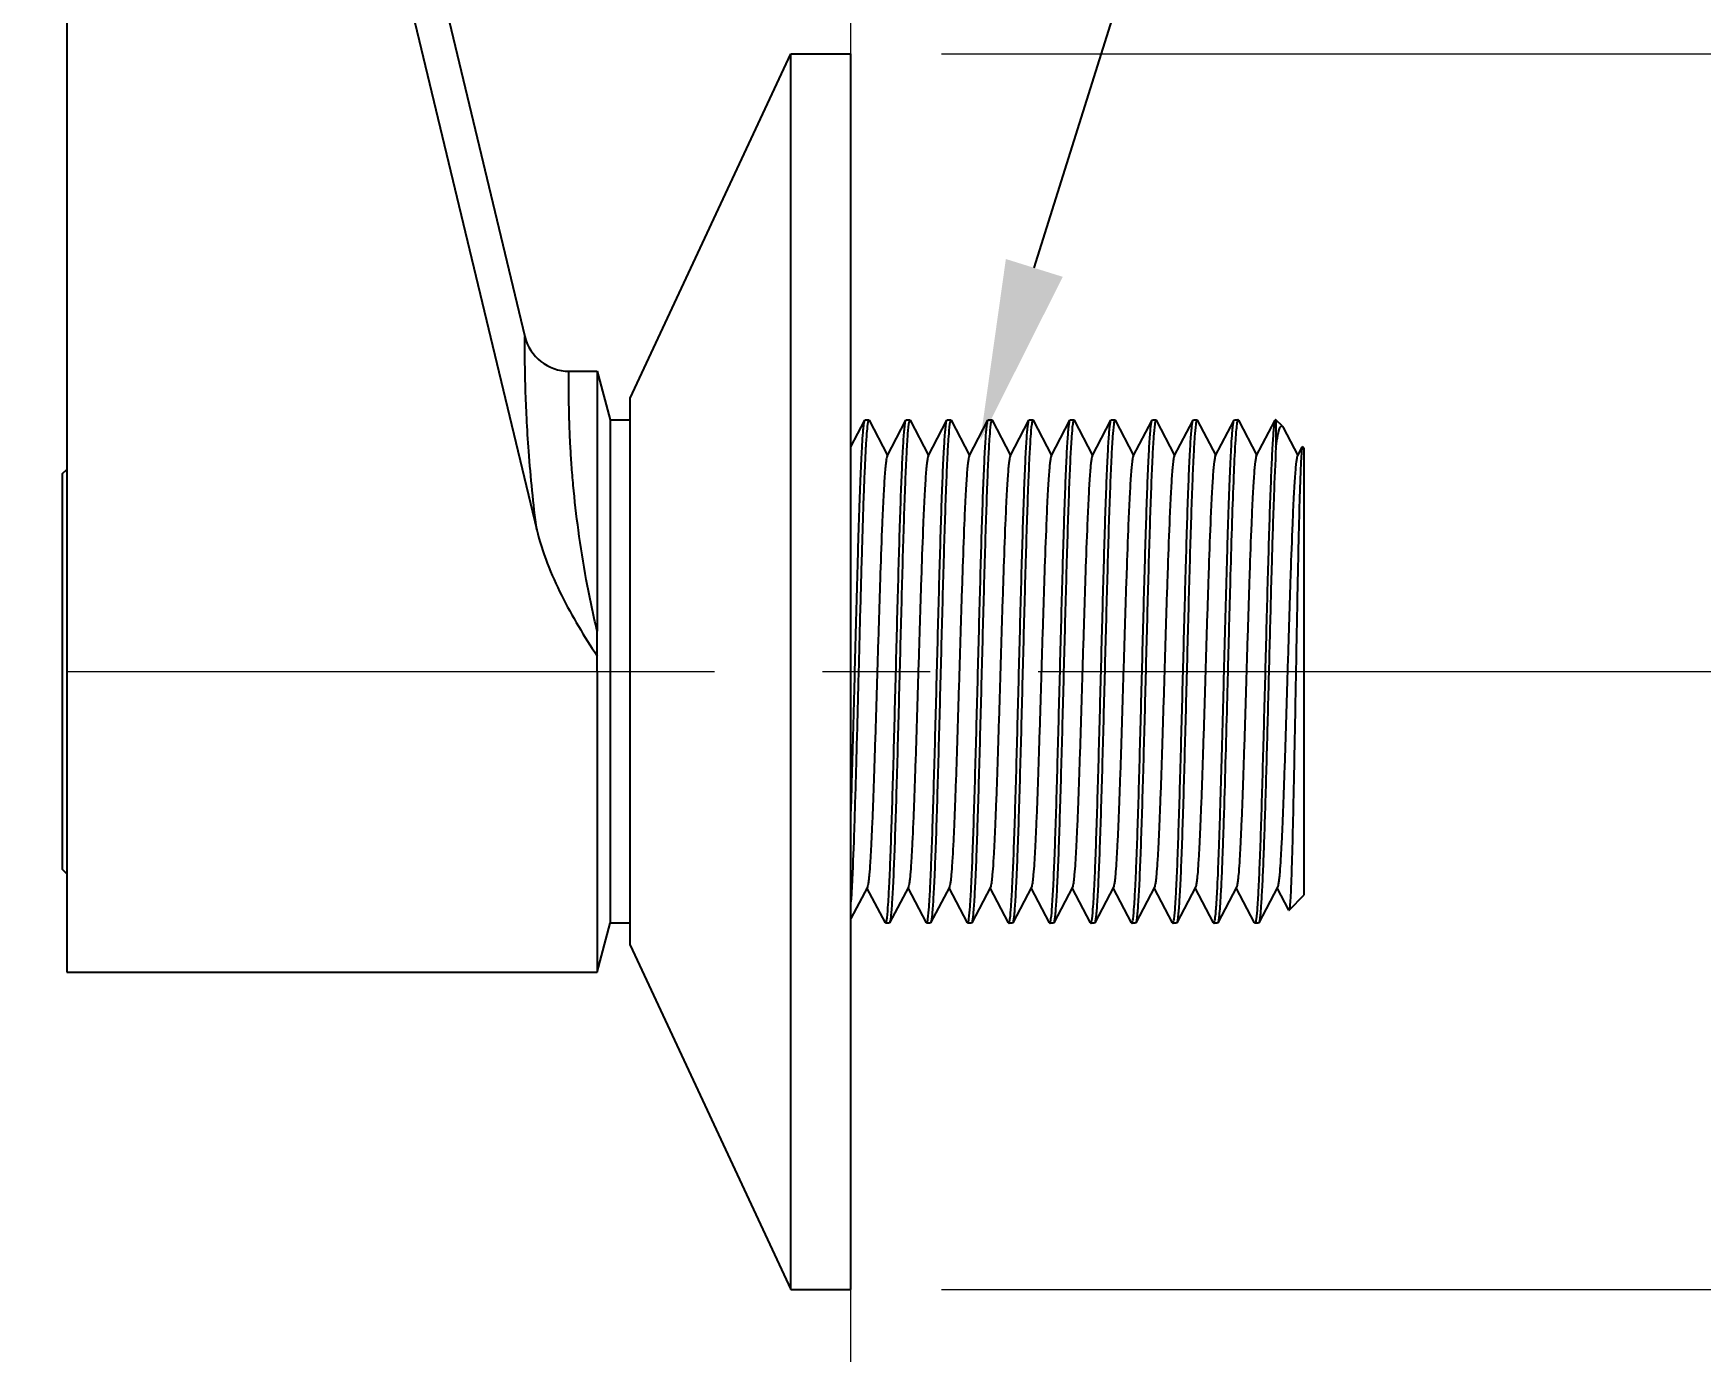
# Model space of a CAD drawing. Extents: x 0 to 3160, y 0 to 2315.
# Drawn here: x 2156.4 to 2230, y 736.5 to 794.6 of the extents above; entities that cross this region are included whole.
import ezdxf
from ezdxf import colors
from ezdxf.entities.mleader import LeaderData, LeaderLine
from ezdxf.math import Vec2, Vec3

# ---------------------------------------------------------------- set-up
doc = ezdxf.new("R2010")
doc.units = 0
doc.header["$LTSCALE"] = 3
doc.header["$MEASUREMENT"] = 0
doc.header["$PDMODE"] = 3
doc.header["$PDSIZE"] = -10
doc.linetypes.add('CENTER2', pattern=[28.575, 19.05, -3.175, 3.175, -3.175])
doc.layers.get('0').update_dxf_attribs({"linetype": 'CONTINUOUS'})
doc.layers.get('DEFPOINTS').update_dxf_attribs({"linetype": 'CONTINUOUS'})
doc.layers.add('Cneter', color=1, linetype='CENTER2', lineweight=13)
doc.layers.add('치수선', color=7, linetype='CONTINUOUS', lineweight=20)
doc.styles.add('Daelim Dimension', font='')
doc.styles.get("Standard").update_dxf_attribs({"font": 'SYMBOL'})
doc.styles.get('Daelim Dimension').set_extended_font_data('나눔고딕')
doc.dimstyles.new('DEFAULT', dxfattribs={"dimscale": 2, "dimtxt": 2, "dimasz": 2, "dimexe": 0, "dimexo": 2, "dimgap": 1, "dimtad": 1, "dimdec": 1, "dimzin": 9, "dimdsep": 46, "dimtxsty": 'Daelim Dimension', "dimcen": 0.5, "dimclrd": 252, "dimclre": 252, "dimclrt": 3, "dimadec": 1, "dimazin": 0, "dimtfac": 1, "dimtdec": 1, "dimtix": 1, "dimtmove": 0, "dimatfit": 3, "dimfxl": 1, "dimtolj": 1, "dimtzin": 1, "dimlwd": 9, "dimlwe": 9, "dimarcsym": 0})

# ---------------------------------------------------------------- blocks, each defined once
blk = doc.blocks.new('*D1')
at = {"color": 5, "lineweight": 9, "ltscale": 0.5, "transparency": 16777216}
for p, q in [((2217.518, 1685.19), (2368.176, 1685.19)), ((2366.176, 774.465), (2366.176, 1677.19)), ((2215.984, 766.465), (2368.176, 766.465))]:
    blk.add_line(p, q, dxfattribs=at)
at = {"color": 5, "ltscale": 0.5, "transparency": 16777216}
for points in [[(2364.843, 1677.19), (2367.51, 1677.19), (2366.176, 1685.19)], [(2364.843, 774.465), (2367.51, 774.465), (2366.176, 766.465)]]:
    blk.add_solid(points, dxfattribs=at)
at = {"layer": 'DEFPOINTS', "color": 0, "ltscale": 0.5, "transparency": 16777216}
for p in [(2213.518, 1685.19), (2366.176, 1685.19), (2211.984, 766.465)]:
    blk.add_point(p, dxfattribs=at)
at = {"color": 7, "ltscale": 0.5, "transparency": 16777216, "insert": (2353.361, 1225.828), "char_height": 20, "attachment_point": 5, "rotation": 90, "style": 'Daelim Dimension'}
blk.add_mtext('\\A1;1000', dxfattribs=at)
blk = doc.blocks.new('*D2')
at = {"color": 5, "lineweight": 9, "ltscale": 0.5, "transparency": 16777216}
for p, q in [((2196.476, 793.719), (2275.259, 793.719)), ((2273.259, 785.719), (2273.259, 747.211)), ((2196.476, 739.211), (2275.259, 739.211)), ((2273.259, 739.211), (2273.259, 669.228))]:
    blk.add_line(p, q, dxfattribs=at)
at = {"color": 5, "ltscale": 0.5, "transparency": 16777216}
for points in [[(2271.925, 785.719), (2274.592, 785.719), (2273.259, 793.719)], [(2271.925, 747.211), (2274.592, 747.211), (2273.259, 739.211)]]:
    blk.add_solid(points, dxfattribs=at)
at = {"layer": 'DEFPOINTS', "color": 0, "ltscale": 0.5, "transparency": 16777216}
for p in [(2192.476, 793.719), (2192.476, 739.211), (2273.259, 739.211)]:
    blk.add_point(p, dxfattribs=at)
at = {"color": 7, "ltscale": 0.5, "transparency": 16777216, "insert": (2255.29, 700.22), "char_height": 20, "attachment_point": 5, "rotation": 90, "style": 'Daelim Dimension'}
blk.add_mtext('\\A1;{\\H1.25x;\\C256;Ø}55', dxfattribs=at)
blk = doc.blocks.new('*D3')
at = {"color": 5, "lineweight": 9, "ltscale": 0.5, "transparency": 16777216}
for p, q in [((2063.676, 792.965), (2063.676, 694.842)), ((2192.476, 732.135), (2192.476, 694.842)), ((2071.676, 696.842), (2184.476, 696.842))]:
    blk.add_line(p, q, dxfattribs=at)
at = {"color": 5, "ltscale": 0.5, "transparency": 16777216}
for points in [[(2071.676, 698.175), (2071.676, 695.509), (2063.676, 696.842)], [(2184.476, 698.175), (2184.476, 695.509), (2192.476, 696.842)]]:
    blk.add_solid(points, dxfattribs=at)
at = {"layer": 'DEFPOINTS', "color": 0, "ltscale": 0.5, "transparency": 16777216}
for p in [(2063.676, 796.965), (2192.476, 736.135), (2192.476, 696.842)]:
    blk.add_point(p, dxfattribs=at)
at = {"color": 7, "ltscale": 0.5, "transparency": 16777216, "insert": (2128.076, 709.729), "char_height": 20, "attachment_point": 5, "style": 'Daelim Dimension'}
blk.add_mtext('\\A1;129', dxfattribs=at)
blk = doc.blocks.new('*D33')
at = {"color": 5, "lineweight": 9, "ltscale": 0.5, "transparency": 16777216}
for p, q in [((1994.276, 853.465), (1994.276, 647.728)), ((2192.476, 735.211), (2192.476, 647.728)), ((2002.276, 649.728), (2184.476, 649.728))]:
    blk.add_line(p, q, dxfattribs=at)
at = {"color": 5, "ltscale": 0.5, "transparency": 16777216}
for points in [[(2002.276, 651.061), (2002.276, 648.395), (1994.276, 649.728)], [(2184.476, 651.061), (2184.476, 648.395), (2192.476, 649.728)]]:
    blk.add_solid(points, dxfattribs=at)
at = {"layer": 'DEFPOINTS', "color": 0, "ltscale": 0.5, "transparency": 16777216}
for p in [(1994.276, 857.465), (2192.476, 739.211), (2192.476, 649.728)]:
    blk.add_point(p, dxfattribs=at)
at = {"color": 7, "ltscale": 0.5, "transparency": 16777216, "insert": (2093.376, 662.615), "char_height": 20, "attachment_point": 5, "style": 'Daelim Dimension'}
blk.add_mtext('\\A1;198', dxfattribs=at)

msp = doc.modelspace()

# ---------------------------------------------------------------- linework, layer by layer
at = {"color": 7, "linetype": 'Continuous'}
for p, q in [((2167.676, 824.615), (2178.087, 781.249)), ((2157.876, 824.183), (2157.876, 753.215)), ((2169.333, 811.365), (2178.61, 772.726)), ((2182.726, 778.525), (2189.817, 793.719)), ((2189.817, 793.719), (2192.476, 793.719)), ((2189.817, 739.211), (2189.817, 793.719)), ((2192.476, 739.211), (2192.476, 793.719)), ((2180.032, 779.715), (2181.278, 779.715)), ((2181.278, 779.715), (2181.278, 768.245)), ((2181.278, 779.715), (2181.854, 777.565)), ((2182.726, 754.406), (2182.726, 778.525)), ((2181.854, 777.565), (2182.726, 777.565)), ((2181.854, 777.565), (2181.854, 755.365)), ((2192.476, 776.38), (2193.086, 777.552)), ((2193.086, 777.552), (2193.101, 777.565)), ((2193.101, 777.565), (2193.261, 777.565)), ((2193.249, 777.556), (2193.244, 777.547)), ((2193.261, 777.565), (2193.258, 777.565)), ((2193.275, 777.552), (2193.261, 777.565)), ((2193.275, 777.552), (2194.086, 775.997)), ((2194.069, 775.964), (2194.896, 777.552)), ((2194.896, 777.552), (2194.911, 777.565)), ((2194.911, 777.565), (2195.071, 777.565)), ((2195.059, 777.556), (2195.054, 777.547)), ((2195.071, 777.565), (2195.068, 777.565)), ((2195.085, 777.552), (2195.071, 777.565)), ((2195.085, 777.552), (2195.896, 775.997)), ((2195.879, 775.964), (2196.706, 777.552)), ((2196.706, 777.552), (2196.721, 777.565)), ((2196.721, 777.565), (2196.881, 777.565)), ((2196.869, 777.556), (2196.864, 777.547)), ((2196.881, 777.565), (2196.878, 777.565)), ((2196.895, 777.552), (2196.881, 777.565)), ((2196.895, 777.552), (2197.706, 775.997)), ((2197.689, 775.964), (2198.516, 777.552)), ((2198.516, 777.552), (2198.531, 777.565)), ((2198.531, 777.565), (2198.691, 777.565)), ((2198.679, 777.556), (2198.674, 777.547)), ((2198.691, 777.565), (2198.688, 777.565)), ((2198.705, 777.552), (2198.691, 777.565)), ((2198.705, 777.552), (2199.516, 775.997)), ((2199.499, 775.964), (2200.326, 777.552)), ((2200.326, 777.552), (2200.341, 777.565)), ((2200.341, 777.565), (2200.501, 777.565)), ((2200.489, 777.556), (2200.484, 777.547)), ((2200.501, 777.565), (2200.498, 777.565)), ((2200.515, 777.552), (2200.501, 777.565)), ((2200.515, 777.552), (2201.326, 775.997)), ((2201.309, 775.964), (2202.136, 777.552)), ((2202.136, 777.552), (2202.151, 777.565)), ((2202.151, 777.565), (2202.311, 777.565)), ((2202.299, 777.556), (2202.294, 777.547)), ((2202.311, 777.565), (2202.308, 777.565)), ((2202.325, 777.552), (2202.311, 777.565)), ((2202.325, 777.552), (2203.136, 775.997)), ((2203.119, 775.964), (2203.946, 777.552)), ((2203.946, 777.552), (2203.961, 777.565)), ((2203.961, 777.565), (2204.121, 777.565)), ((2204.109, 777.556), (2204.104, 777.547)), ((2204.121, 777.565), (2204.118, 777.565)), ((2204.135, 777.552), (2204.121, 777.565)), ((2204.135, 777.552), (2204.946, 775.997)), ((2204.929, 775.964), (2205.756, 777.552)), ((2205.756, 777.552), (2205.771, 777.565)), ((2205.771, 777.565), (2205.931, 777.565)), ((2205.919, 777.556), (2205.914, 777.547)), ((2205.931, 777.565), (2205.928, 777.565)), ((2205.945, 777.552), (2205.931, 777.565)), ((2205.945, 777.552), (2206.756, 775.997)), ((2206.739, 775.964), (2207.566, 777.552)), ((2207.566, 777.552), (2207.581, 777.565)), ((2207.581, 777.565), (2207.741, 777.565)), ((2207.729, 777.556), (2207.724, 777.548)), ((2207.741, 777.565), (2207.738, 777.565)), ((2207.755, 777.552), (2207.741, 777.565)), ((2207.755, 777.552), (2208.566, 775.997)), ((2208.549, 775.964), (2209.376, 777.552)), ((2209.376, 777.552), (2209.391, 777.565)), ((2209.391, 777.565), (2209.551, 777.565)), ((2209.539, 777.556), (2209.534, 777.547)), ((2209.551, 777.565), (2209.548, 777.565)), ((2209.565, 777.552), (2209.551, 777.565)), ((2209.565, 777.552), (2210.376, 775.997)), ((2210.359, 775.964), (2211.186, 777.552)), ((2211.201, 777.565), (2211.186, 777.552)), ((2211.226, 777.565), (2211.201, 777.565)), ((2211.226, 777.565), (2211.226, 776.371)), ((2211.507, 777.284), (2211.226, 777.565)), ((2211.507, 777.284), (2211.538, 777.239)), ((2211.538, 777.239), (2212.186, 775.997)), ((2212.169, 775.964), (2212.378, 776.366)), ((2212.4, 776.392), (2212.389, 776.387)), ((2212.476, 776.315), (2212.4, 776.392)), ((2212.476, 756.615), (2212.476, 776.315)), ((2157.676, 775.183), (2157.876, 775.384)), ((2157.676, 775.183), (2157.676, 757.748)), ((2181.278, 766.465), (2181.278, 753.215)), ((2157.876, 757.547), (2157.676, 757.748)), ((2193.197, 756.966), (2192.476, 755.582)), ((2192.528, 757.295), (2192.521, 757.149)), ((2195.007, 756.966), (2194.18, 755.379)), ((2196.817, 756.966), (2195.99, 755.379)), ((2198.627, 756.966), (2197.8, 755.379)), ((2200.437, 756.966), (2199.61, 755.379)), ((2202.247, 756.966), (2201.42, 755.379)), ((2204.057, 756.966), (2203.23, 755.379)), ((2205.867, 756.966), (2205.04, 755.379)), ((2207.677, 756.966), (2206.85, 755.379)), ((2209.487, 756.966), (2208.66, 755.379)), ((2211.297, 756.966), (2210.47, 755.379)), ((2193.991, 755.379), (2193.181, 756.934)), ((2195.801, 755.379), (2194.991, 756.934)), ((2197.611, 755.379), (2196.801, 756.934)), ((2199.421, 755.379), (2198.611, 756.934)), ((2201.231, 755.379), (2200.421, 756.934)), ((2203.041, 755.379), (2202.231, 756.934)), ((2204.851, 755.379), (2204.041, 756.934)), ((2206.661, 755.379), (2205.851, 756.934)), ((2208.471, 755.379), (2207.661, 756.934)), ((2210.281, 755.379), (2209.471, 756.934)), ((2211.794, 755.949), (2211.281, 756.934)), ((2211.804, 755.944), (2212.476, 756.615)), ((2211.794, 755.949), (2211.804, 755.944)), ((2181.278, 753.215), (2181.854, 755.365)), ((2182.726, 755.365), (2181.854, 755.365)), ((2193.991, 755.379), (2194.006, 755.365)), ((2194.166, 755.365), (2194.006, 755.365)), ((2194.019, 755.378), (2194.023, 755.386)), ((2194.18, 755.379), (2194.166, 755.365)), ((2195.801, 755.379), (2195.816, 755.365)), ((2195.976, 755.365), (2195.816, 755.365)), ((2195.827, 755.375), (2195.832, 755.384)), ((2195.99, 755.379), (2195.976, 755.365)), ((2197.611, 755.379), (2197.626, 755.365)), ((2197.786, 755.365), (2197.626, 755.365)), ((2197.637, 755.375), (2197.642, 755.383)), ((2197.8, 755.379), (2197.786, 755.365)), ((2199.421, 755.379), (2199.436, 755.365)), ((2199.596, 755.365), (2199.436, 755.365)), ((2199.447, 755.375), (2199.452, 755.383)), ((2199.61, 755.379), (2199.596, 755.365)), ((2201.231, 755.379), (2201.246, 755.365)), ((2201.406, 755.365), (2201.246, 755.365)), ((2201.257, 755.374), (2201.262, 755.383)), ((2201.42, 755.379), (2201.406, 755.365)), ((2203.041, 755.379), (2203.056, 755.365)), ((2203.216, 755.365), (2203.056, 755.365)), ((2203.067, 755.374), (2203.072, 755.383)), ((2203.23, 755.379), (2203.216, 755.365)), ((2204.851, 755.379), (2204.866, 755.365)), ((2205.026, 755.365), (2204.866, 755.365)), ((2204.877, 755.375), (2204.882, 755.384)), ((2205.04, 755.379), (2205.026, 755.365)), ((2206.661, 755.379), (2206.676, 755.365)), ((2206.836, 755.365), (2206.676, 755.365)), ((2206.687, 755.375), (2206.692, 755.383)), ((2206.85, 755.379), (2206.836, 755.365)), ((2208.471, 755.379), (2208.486, 755.365)), ((2208.646, 755.365), (2208.486, 755.365)), ((2208.497, 755.375), (2208.502, 755.383)), ((2208.66, 755.379), (2208.646, 755.365)), ((2210.281, 755.379), (2210.296, 755.365)), ((2210.456, 755.365), (2210.296, 755.365)), ((2210.313, 755.385), (2210.308, 755.376)), ((2210.47, 755.379), (2210.456, 755.365)), ((2182.726, 754.406), (2189.817, 739.211)), ((2157.876, 753.215), (2181.278, 753.215)), ((2189.817, 739.211), (2192.476, 739.211))]:
    msp.add_line(p, q, dxfattribs=at)
for centre, radius, start, end in [((2180.032, 781.715), 2, 193.50071, 270), ((2066.281, 768.211), 114.997, 359.4747, 0.01714), ((2131.756, 766.465), 49.522, 0.0003, 0.80006)]:
    msp.add_arc(centre, radius, start, end, dxfattribs=at)
for points, knots in [([(2178.61, 772.725), (2178.461, 773.874), (2178.295, 775.517), (2178.167, 777.581), (2178.116, 778.824), (2178.096, 779.711), (2178.089, 780.292), (2178.087, 780.625), (2178.086, 780.885), (2178.087, 781.073), (2178.085, 781.186), (2178.088, 781.236), (2178.087, 781.249)], [0, 0, 0, 0, 0.406907, 0.57924, 0.725877, 0.843609, 0.890777, 0.929765, 0.960331, 0.982308, 0.995561, 1, 1, 1, 1]), ([(2181.278, 768.245), (2181.1, 769.001), (2180.789, 770.48), (2180.444, 772.63), (2180.251, 774.322), (2180.149, 775.562), (2180.096, 776.388), (2180.062, 777.133), (2180.041, 777.792), (2180.03, 778.359), (2180.027, 778.772), (2180.027, 779.052), (2180.027, 779.225), (2180.028, 779.371), (2180.029, 779.492), (2180.03, 779.585), (2180.031, 779.647), (2180.032, 779.683), (2180.031, 779.7), (2180.033, 779.709), (2180.031, 779.714), (2180.032, 779.715)], [0, 0, 0, 0, 0.201428, 0.391767, 0.564724, 0.642857, 0.714552, 0.779228, 0.836369, 0.885518, 0.926281, 0.943415, 0.958336, 0.971011, 0.981419, 0.989536, 0.995344, 0.997379, 0.998834, 0.999708, 1, 1, 1, 1]), ([(2192.476, 760.214), (2192.503, 761.087), (2192.555, 762.917), (2192.629, 765.723), (2192.703, 768.581), (2192.766, 770.905), (2192.817, 772.639), (2192.855, 773.793), (2192.893, 774.819), (2192.93, 775.698), (2192.967, 776.415), (2192.999, 776.906), (2193.027, 777.209), (2193.045, 777.366), (2193.063, 777.475), (2193.076, 777.533), (2193.086, 777.552)], [0, 0, 0, 0, 0.151005, 0.316607, 0.485261, 0.64521, 0.71839, 0.785305, 0.844784, 0.895788, 0.937429, 0.968987, 0.980811, 0.989932, 0.996322, 1, 1, 1, 1]), ([(2193.244, 777.547), (2193.235, 777.527), (2193.222, 777.47), (2193.213, 777.414), (2193.208, 777.378)], [0, 0, 0, 0, 0.375688, 1, 1, 1, 1]), ([(2194.066, 755.607), (2194.09, 755.802), (2194.127, 756.306), (2194.177, 757.217), (2194.226, 758.428), (2194.277, 759.898), (2194.328, 761.581), (2194.379, 763.423), (2194.43, 765.363), (2194.481, 767.338), (2194.532, 769.285), (2194.583, 771.141), (2194.633, 772.846), (2194.684, 774.344), (2194.728, 775.441), (2194.764, 776.179), (2194.79, 776.617), (2194.815, 776.973), (2194.839, 777.245), (2194.865, 777.427), (2194.881, 777.522), (2194.896, 777.552)], [0, 0, 0, 0, 0.026895, 0.068888, 0.124643, 0.192364, 0.269865, 0.354638, 0.443941, 0.534885, 0.624532, 0.709977, 0.788459, 0.857439, 0.914689, 0.938322, 0.958366, 0.974659, 0.987076, 0.995529, 1, 1, 1, 1]), ([(2195.054, 777.547), (2195.045, 777.527), (2195.032, 777.47), (2195.023, 777.413), (2195.017, 777.378)], [0, 0, 0, 0, 0.375371, 1, 1, 1, 1]), ([(2195.868, 755.551), (2195.894, 755.732), (2195.931, 756.21), (2195.981, 757.088), (2196.03, 758.274), (2196.081, 759.731), (2196.133, 761.409), (2196.184, 763.254), (2196.235, 765.205), (2196.287, 767.197), (2196.338, 769.165), (2196.39, 771.045), (2196.441, 772.773), (2196.492, 774.293), (2196.536, 775.407), (2196.573, 776.157), (2196.599, 776.602), (2196.625, 776.964), (2196.648, 777.24), (2196.675, 777.425), (2196.691, 777.522), (2196.706, 777.552)], [0, 0, 0, 0, 0.024885, 0.065244, 0.11977, 0.186679, 0.263773, 0.348515, 0.43811, 0.529608, 0.620001, 0.706309, 0.785693, 0.855539, 0.91355, 0.937505, 0.957824, 0.974339, 0.986923, 0.995483, 1, 1, 1, 1]), ([(2196.864, 777.547), (2196.855, 777.527), (2196.842, 777.47), (2196.833, 777.413), (2196.828, 777.378)], [0, 0, 0, 0, 0.37547, 1, 1, 1, 1]), ([(2197.679, 755.553), (2197.704, 755.735), (2197.741, 756.214), (2197.791, 757.093), (2197.841, 758.281), (2197.892, 759.738), (2197.943, 761.416), (2197.994, 763.261), (2198.046, 765.212), (2198.097, 767.203), (2198.149, 769.17), (2198.2, 771.049), (2198.251, 772.776), (2198.302, 774.295), (2198.346, 775.408), (2198.383, 776.158), (2198.409, 776.603), (2198.435, 776.964), (2198.458, 777.24), (2198.485, 777.425), (2198.501, 777.522), (2198.516, 777.552)], [0, 0, 0, 0, 0.024971, 0.065398, 0.119977, 0.186919, 0.264029, 0.348767, 0.438349, 0.529825, 0.620187, 0.70646, 0.785806, 0.855616, 0.913596, 0.937539, 0.957847, 0.974354, 0.98693, 0.995485, 1, 1, 1, 1]), ([(2198.674, 777.547), (2198.665, 777.527), (2198.652, 777.471), (2198.643, 777.414), (2198.638, 777.379)], [0, 0, 0, 0, 0.376097, 1, 1, 1, 1]), ([(2199.489, 755.554), (2199.514, 755.735), (2199.551, 756.214), (2199.601, 757.093), (2199.651, 758.281), (2199.702, 759.738), (2199.753, 761.417), (2199.804, 763.262), (2199.856, 765.212), (2199.907, 767.203), (2199.959, 769.171), (2200.01, 771.049), (2200.061, 772.776), (2200.112, 774.296), (2200.156, 775.408), (2200.193, 776.158), (2200.219, 776.603), (2200.245, 776.964), (2200.268, 777.24), (2200.295, 777.425), (2200.311, 777.522), (2200.326, 777.552)], [0, 0, 0, 0, 0.024979, 0.06541, 0.119992, 0.186936, 0.264046, 0.348783, 0.438363, 0.529836, 0.620193, 0.706465, 0.785811, 0.855619, 0.913598, 0.93754, 0.957847, 0.974354, 0.98693, 0.995486, 1, 1, 1, 1]), ([(2200.484, 777.547), (2200.475, 777.527), (2200.462, 777.47), (2200.453, 777.413), (2200.447, 777.377)], [0, 0, 0, 0, 0.375027, 1, 1, 1, 1]), ([(2201.299, 755.556), (2201.325, 755.738), (2201.361, 756.218), (2201.411, 757.099), (2201.461, 758.288), (2201.512, 759.746), (2201.563, 761.424), (2201.614, 763.269), (2201.666, 765.219), (2201.717, 767.21), (2201.769, 769.176), (2201.82, 771.053), (2201.871, 772.779), (2201.922, 774.298), (2201.966, 775.41), (2202.003, 776.159), (2202.029, 776.604), (2202.055, 776.965), (2202.078, 777.241), (2202.105, 777.425), (2202.121, 777.522), (2202.136, 777.552)], [0, 0, 0, 0, 0.025065, 0.065569, 0.120204, 0.187184, 0.264313, 0.349053, 0.438622, 0.530072, 0.620398, 0.706631, 0.785937, 0.855707, 0.913651, 0.937578, 0.957872, 0.974368, 0.986936, 0.995487, 1, 1, 1, 1]), ([(2202.294, 777.547), (2202.285, 777.527), (2202.272, 777.47), (2202.263, 777.414), (2202.258, 777.378)], [0, 0, 0, 0, 0.375634, 1, 1, 1, 1]), ([(2203.109, 755.557), (2203.135, 755.739), (2203.171, 756.22), (2203.222, 757.101), (2203.271, 758.29), (2203.322, 759.748), (2203.373, 761.427), (2203.424, 763.271), (2203.476, 765.221), (2203.527, 767.212), (2203.579, 769.178), (2203.63, 771.054), (2203.681, 772.78), (2203.732, 774.299), (2203.776, 775.41), (2203.813, 776.159), (2203.839, 776.604), (2203.865, 776.965), (2203.888, 777.241), (2203.915, 777.426), (2203.931, 777.522), (2203.946, 777.552)], [0, 0, 0, 0, 0.025093, 0.065621, 0.120275, 0.187267, 0.264401, 0.349142, 0.438706, 0.530148, 0.620466, 0.706686, 0.785977, 0.855734, 0.913667, 0.93759, 0.95788, 0.974373, 0.986939, 0.995488, 1, 1, 1, 1]), ([(2204.104, 777.547), (2204.095, 777.527), (2204.082, 777.47), (2204.073, 777.414), (2204.068, 777.378)], [0, 0, 0, 0, 0.37555, 1, 1, 1, 1]), ([(2204.919, 755.553), (2204.944, 755.734), (2204.981, 756.213), (2205.031, 757.091), (2205.081, 758.279), (2205.132, 759.736), (2205.183, 761.414), (2205.234, 763.259), (2205.286, 765.21), (2205.337, 767.201), (2205.389, 769.169), (2205.44, 771.048), (2205.491, 772.775), (2205.542, 774.295), (2205.586, 775.408), (2205.623, 776.158), (2205.649, 776.603), (2205.675, 776.964), (2205.698, 777.24), (2205.725, 777.425), (2205.741, 777.522), (2205.756, 777.552)], [0, 0, 0, 0, 0.024947, 0.065353, 0.119916, 0.186847, 0.263951, 0.348694, 0.438282, 0.529765, 0.620137, 0.706423, 0.78578, 0.855598, 0.913585, 0.937531, 0.957841, 0.97435, 0.986928, 0.995485, 1, 1, 1, 1]), ([(2205.914, 777.547), (2205.905, 777.527), (2205.892, 777.47), (2205.882, 777.413), (2205.877, 777.376)], [0, 0, 0, 0, 0.374731, 1, 1, 1, 1]), ([(2206.729, 755.554), (2206.754, 755.736), (2206.791, 756.215), (2206.841, 757.095), (2206.891, 758.283), (2206.942, 759.74), (2206.993, 761.419), (2207.044, 763.264), (2207.096, 765.214), (2207.147, 767.205), (2207.199, 769.172), (2207.25, 771.05), (2207.301, 772.777), (2207.352, 774.296), (2207.396, 775.409), (2207.433, 776.158), (2207.459, 776.603), (2207.485, 776.965), (2207.508, 777.241), (2207.535, 777.425), (2207.551, 777.522), (2207.566, 777.552)], [0, 0, 0, 0, 0.025, 0.065449, 0.120045, 0.186999, 0.264112, 0.348853, 0.438433, 0.529902, 0.620253, 0.706513, 0.785847, 0.855645, 0.913613, 0.937551, 0.957854, 0.974357, 0.986931, 0.995486, 1, 1, 1, 1]), ([(2207.724, 777.548), (2207.715, 777.528), (2207.702, 777.469), (2207.692, 777.411), (2207.687, 777.374)], [0, 0, 0, 0, 0.373363, 1, 1, 1, 1]), ([(2208.765, 760.198), (2208.793, 761.071), (2208.845, 762.902), (2208.919, 765.709), (2208.992, 768.57), (2209.055, 770.895), (2209.107, 772.632), (2209.145, 773.788), (2209.182, 774.815), (2209.22, 775.695), (2209.257, 776.414), (2209.289, 776.905), (2209.317, 777.208), (2209.335, 777.366), (2209.353, 777.475), (2209.366, 777.533), (2209.376, 777.552)], [0, 0, 0, 0, 0.150867, 0.316405, 0.485054, 0.645039, 0.718247, 0.785191, 0.8447, 0.895732, 0.937397, 0.968973, 0.980803, 0.989929, 0.996321, 1, 1, 1, 1]), ([(2209.534, 777.547), (2209.525, 777.527), (2209.512, 777.47), (2209.502, 777.413), (2209.497, 777.377)], [0, 0, 0, 0, 0.37489, 1, 1, 1, 1]), ([(2211.186, 777.552), (2211.185, 777.549), (2211.18, 777.539), (2211.177, 777.527), (2211.174, 777.518)], [0, 0, 0, 0, 0.201466, 1, 1, 1, 1]), ([(2193.208, 777.378), (2193.188, 777.24), (2193.157, 776.886), (2193.117, 776.246), (2193.076, 775.394), (2193.016, 773.891), (2192.946, 771.655), (2192.865, 768.684), (2192.784, 765.523), (2192.703, 762.442), (2192.622, 759.709), (2192.562, 758.033), (2192.528, 757.295)], [0, 0, 0, 0, 0.020843, 0.052982, 0.095739, 0.148196, 0.277495, 0.429735, 0.591786, 0.749669, 0.889768, 1, 1, 1, 1]), ([(2195.017, 777.378), (2194.992, 777.196), (2194.955, 776.717), (2194.905, 775.838), (2194.855, 774.651), (2194.804, 773.194), (2194.753, 771.515), (2194.702, 769.671), (2194.651, 767.72), (2194.599, 765.729), (2194.548, 763.761), (2194.496, 761.883), (2194.445, 760.155), (2194.394, 758.636), (2194.35, 757.523), (2194.313, 756.773), (2194.287, 756.328), (2194.262, 755.966), (2194.238, 755.69), (2194.211, 755.505), (2194.195, 755.409), (2194.18, 755.379)], [0, 0, 0, 0, 0.024959, 0.065374, 0.119944, 0.18688, 0.263985, 0.348722, 0.438305, 0.529783, 0.620149, 0.706431, 0.785787, 0.855603, 0.913588, 0.937533, 0.957843, 0.974352, 0.986929, 0.995485, 1, 1, 1, 1]), ([(2196.828, 777.378), (2196.802, 777.196), (2196.765, 776.717), (2196.715, 775.839), (2196.666, 774.651), (2196.614, 773.194), (2196.563, 771.516), (2196.512, 769.671), (2196.461, 767.721), (2196.409, 765.729), (2196.358, 763.761), (2196.306, 761.883), (2196.255, 760.155), (2196.204, 758.636), (2196.16, 757.523), (2196.123, 756.773), (2196.097, 756.328), (2196.072, 755.966), (2196.048, 755.69), (2196.021, 755.505), (2196.005, 755.409), (2195.99, 755.379)], [0, 0, 0, 0, 0.024953, 0.065365, 0.119933, 0.186869, 0.263974, 0.348712, 0.438297, 0.529778, 0.620147, 0.706427, 0.785782, 0.8556, 0.913587, 0.937532, 0.957842, 0.974351, 0.986928, 0.995485, 1, 1, 1, 1]), ([(2198.638, 777.379), (2198.612, 777.198), (2198.575, 776.719), (2198.525, 775.841), (2198.476, 774.654), (2198.425, 773.197), (2198.373, 771.519), (2198.322, 769.674), (2198.271, 767.723), (2198.219, 765.731), (2198.168, 763.764), (2198.116, 761.885), (2198.065, 760.157), (2198.014, 758.637), (2197.97, 757.523), (2197.933, 756.774), (2197.907, 756.328), (2197.882, 755.966), (2197.858, 755.69), (2197.831, 755.505), (2197.815, 755.409), (2197.8, 755.379)], [0, 0, 0, 0, 0.024913, 0.065295, 0.119839, 0.186759, 0.263859, 0.3486, 0.438189, 0.529679, 0.620062, 0.706358, 0.78573, 0.855564, 0.913565, 0.937516, 0.95783, 0.974343, 0.986925, 0.995484, 1, 1, 1, 1]), ([(2200.447, 777.377), (2200.422, 777.195), (2200.385, 776.716), (2200.335, 775.837), (2200.285, 774.649), (2200.234, 773.192), (2200.183, 771.513), (2200.132, 769.669), (2200.08, 767.718), (2200.029, 765.727), (2199.978, 763.76), (2199.926, 761.882), (2199.875, 760.154), (2199.824, 758.635), (2199.78, 757.522), (2199.743, 756.773), (2199.717, 756.328), (2199.691, 755.966), (2199.668, 755.69), (2199.641, 755.505), (2199.625, 755.409), (2199.61, 755.379)], [0, 0, 0, 0, 0.024981, 0.065415, 0.119999, 0.186945, 0.264057, 0.348796, 0.438376, 0.529849, 0.620207, 0.706475, 0.785818, 0.855624, 0.913599, 0.93754, 0.957847, 0.974353, 0.98693, 0.995485, 1, 1, 1, 1]), ([(2202.258, 777.378), (2202.232, 777.197), (2202.195, 776.718), (2202.145, 775.839), (2202.096, 774.652), (2202.044, 773.195), (2201.993, 771.517), (2201.942, 769.672), (2201.891, 767.722), (2201.839, 765.73), (2201.788, 763.762), (2201.736, 761.884), (2201.685, 760.156), (2201.634, 758.636), (2201.59, 757.523), (2201.553, 756.773), (2201.527, 756.328), (2201.502, 755.966), (2201.478, 755.69), (2201.451, 755.505), (2201.435, 755.409), (2201.42, 755.379)], [0, 0, 0, 0, 0.024942, 0.065344, 0.119903, 0.186832, 0.263934, 0.348671, 0.438257, 0.52974, 0.620112, 0.706397, 0.785757, 0.85558, 0.913573, 0.937521, 0.957835, 0.974346, 0.986926, 0.995484, 1, 1, 1, 1]), ([(2204.068, 777.378), (2204.042, 777.197), (2204.005, 776.718), (2203.955, 775.839), (2203.906, 774.652), (2203.854, 773.195), (2203.803, 771.516), (2203.752, 769.671), (2203.701, 767.721), (2203.649, 765.729), (2203.598, 763.762), (2203.546, 761.883), (2203.495, 760.155), (2203.444, 758.636), (2203.4, 757.523), (2203.363, 756.773), (2203.337, 756.328), (2203.312, 755.966), (2203.288, 755.69), (2203.261, 755.505), (2203.245, 755.409), (2203.23, 755.379)], [0, 0, 0, 0, 0.024947, 0.065354, 0.119916, 0.186848, 0.26395, 0.348691, 0.438279, 0.529761, 0.620134, 0.706422, 0.78578, 0.855598, 0.913585, 0.937531, 0.957841, 0.97435, 0.986928, 0.995485, 1, 1, 1, 1]), ([(2205.877, 777.376), (2205.852, 777.195), (2205.815, 776.715), (2205.765, 775.836), (2205.715, 774.648), (2205.664, 773.19), (2205.613, 771.512), (2205.562, 769.667), (2205.51, 767.717), (2205.459, 765.726), (2205.407, 763.759), (2205.356, 761.881), (2205.305, 760.154), (2205.254, 758.634), (2205.21, 757.522), (2205.173, 756.773), (2205.147, 756.327), (2205.121, 755.966), (2205.098, 755.69), (2205.071, 755.505), (2205.055, 755.409), (2205.04, 755.379)], [0, 0, 0, 0, 0.025, 0.065449, 0.120045, 0.186999, 0.264114, 0.348853, 0.438431, 0.5299, 0.620252, 0.706515, 0.785848, 0.855645, 0.913614, 0.937551, 0.957854, 0.974357, 0.986931, 0.995486, 1, 1, 1, 1]), ([(2207.687, 777.374), (2207.661, 777.192), (2207.625, 776.711), (2207.575, 775.83), (2207.525, 774.641), (2207.474, 773.183), (2207.423, 771.504), (2207.372, 769.66), (2207.32, 767.71), (2207.269, 765.719), (2207.217, 763.753), (2207.166, 761.876), (2207.115, 760.15), (2207.064, 758.632), (2207.02, 757.52), (2206.983, 756.772), (2206.957, 756.327), (2206.931, 755.966), (2206.908, 755.69), (2206.881, 755.505), (2206.865, 755.409), (2206.85, 755.379)], [0, 0, 0, 0, 0.025089, 0.065614, 0.120264, 0.187255, 0.264388, 0.349129, 0.438694, 0.530138, 0.620456, 0.706678, 0.785971, 0.85573, 0.913665, 0.937588, 0.957879, 0.974372, 0.986938, 0.995488, 1, 1, 1, 1]), ([(2209.497, 777.377), (2209.482, 777.265), (2209.455, 776.987), (2209.403, 776.224), (2209.345, 774.912), (2209.276, 772.97), (2209.208, 770.629), (2209.138, 768.033), (2209.048, 764.526), (2208.979, 761.903), (2208.925, 760.196)], [0, 0, 0, 0, 0.019672, 0.048776, 0.133416, 0.248791, 0.387848, 0.542063, 0.701985, 1, 1, 1, 1]), ([(2211.174, 777.518), (2211.162, 777.474), (2211.143, 777.354), (2211.118, 777.131), (2211.094, 776.822), (2211.057, 776.247), (2211.013, 775.338), (2210.963, 774.041), (2210.913, 772.501), (2210.862, 770.767), (2210.811, 768.895), (2210.744, 766.299), (2210.677, 763.725), (2210.608, 761.254), (2210.558, 759.613), (2210.507, 758.192), (2210.458, 757.036), (2210.409, 756.183), (2210.373, 755.719), (2210.347, 755.543)], [0, 0, 0, 0, 0.006283, 0.016512, 0.030634, 0.048538, 0.095113, 0.154762, 0.225577, 0.305289, 0.391343, 0.480979, 0.659476, 0.742612, 0.818066, 0.883419, 0.936579, 0.97585, 1, 1, 1, 1]), ([(2211.226, 776.371), (2211.237, 776.452), (2211.258, 776.601), (2211.292, 776.807), (2211.327, 776.978), (2211.36, 777.112), (2211.395, 777.21), (2211.425, 777.273), (2211.47, 777.309), (2211.498, 777.293), (2211.507, 777.284)], [0, 0, 0, 0, 0.239195, 0.444684, 0.615695, 0.751715, 0.852949, 0.920784, 0.96149, 1, 1, 1, 1]), ([(2211.226, 776.371), (2211.185, 775.658), (2211.118, 773.955), (2211.029, 771.091), (2210.957, 768.336), (2210.895, 765.969), (2210.849, 764.182), (2210.802, 762.455), (2210.756, 760.837), (2210.709, 759.369), (2210.663, 758.092), (2210.623, 757.163), (2210.59, 756.54), (2210.567, 756.171), (2210.544, 755.871), (2210.522, 755.641), (2210.499, 755.486), (2210.483, 755.405), (2210.47, 755.379)], [0, 0, 0, 0, 0.102008, 0.243377, 0.409066, 0.495567, 0.581429, 0.664353, 0.742115, 0.812626, 0.873997, 0.924591, 0.94541, 0.963057, 0.97741, 0.988383, 0.995914, 1, 1, 1, 1]), ([(2212.369, 776.293), (2212.349, 776.145), (2212.326, 775.731), (2212.29, 774.951), (2212.257, 773.861), (2212.222, 772.502), (2212.188, 770.923), (2212.153, 769.18), (2212.118, 767.336), (2212.083, 765.455), (2212.049, 763.602), (2212.014, 761.84), (2211.98, 760.23), (2211.951, 759.009), (2211.927, 758.147), (2211.909, 757.601), (2211.892, 757.128), (2211.876, 756.732), (2211.859, 756.417), (2211.844, 756.205), (2211.832, 756.078), (2211.824, 756.014), (2211.815, 755.972), (2211.81, 755.95), (2211.805, 755.944)], [0, 0, 0, 0, 0.022068, 0.060935, 0.115158, 0.182747, 0.261255, 0.347871, 0.439529, 0.53302, 0.625104, 0.712621, 0.792601, 0.862359, 0.892663, 0.919581, 0.942887, 0.9624, 0.977959, 0.989452, 0.993645, 0.996796, 0.998906, 1, 1, 1, 1]), ([(2212.389, 776.387), (2212.384, 776.376), (2212.377, 776.345), (2212.372, 776.314), (2212.369, 776.293)], [0, 0, 0, 0, 0.359833, 1, 1, 1, 1]), ([(2194.069, 775.964), (2194.054, 775.935), (2194.036, 775.842), (2194.009, 775.665), (2193.984, 775.404), (2193.957, 775.064), (2193.931, 774.647), (2193.892, 773.949), (2193.835, 772.658), (2193.764, 770.683), (2193.685, 768.206), (2193.607, 765.591), (2193.54, 763.419), (2193.485, 761.769), (2193.445, 760.657), (2193.404, 759.661), (2193.365, 758.802), (2193.325, 758.097), (2193.291, 757.612), (2193.261, 757.312), (2193.242, 757.155), (2193.222, 757.044), (2193.207, 756.986), (2193.197, 756.966)], [0, 0, 0, 0, 0.005173, 0.014665, 0.028456, 0.046435, 0.068454, 0.094316, 0.156628, 0.2722, 0.405954, 0.547216, 0.684709, 0.748575, 0.807456, 0.860173, 0.905669, 0.943035, 0.971532, 0.982276, 0.990614, 0.996517, 1, 1, 1, 1]), ([(2195.879, 775.964), (2195.864, 775.935), (2195.846, 775.842), (2195.819, 775.665), (2195.794, 775.404), (2195.767, 775.064), (2195.741, 774.647), (2195.702, 773.949), (2195.645, 772.658), (2195.574, 770.682), (2195.495, 768.206), (2195.417, 765.591), (2195.35, 763.419), (2195.295, 761.769), (2195.255, 760.657), (2195.214, 759.661), (2195.175, 758.802), (2195.135, 758.097), (2195.101, 757.612), (2195.071, 757.312), (2195.052, 757.155), (2195.032, 757.044), (2195.018, 756.986), (2195.007, 756.966)], [0, 0, 0, 0, 0.005171, 0.014665, 0.028454, 0.046436, 0.068453, 0.094317, 0.156631, 0.272204, 0.405961, 0.547225, 0.684718, 0.748585, 0.807466, 0.860181, 0.905676, 0.943043, 0.971538, 0.982281, 0.990616, 0.996519, 1, 1, 1, 1]), ([(2197.689, 775.964), (2197.674, 775.935), (2197.656, 775.842), (2197.629, 775.665), (2197.604, 775.404), (2197.577, 775.064), (2197.551, 774.647), (2197.512, 773.949), (2197.455, 772.658), (2197.384, 770.682), (2197.305, 768.206), (2197.227, 765.591), (2197.16, 763.419), (2197.105, 761.769), (2197.065, 760.657), (2197.024, 759.661), (2196.985, 758.802), (2196.945, 758.097), (2196.911, 757.612), (2196.881, 757.312), (2196.862, 757.155), (2196.842, 757.044), (2196.827, 756.986), (2196.817, 756.966)], [0, 0, 0, 0, 0.005173, 0.014666, 0.028456, 0.046436, 0.068454, 0.094318, 0.156631, 0.272205, 0.405962, 0.547226, 0.684719, 0.748586, 0.807467, 0.860183, 0.905677, 0.943043, 0.97154, 0.982281, 0.990618, 0.99652, 1, 1, 1, 1]), ([(2199.499, 775.964), (2199.484, 775.935), (2199.466, 775.842), (2199.439, 775.665), (2199.414, 775.404), (2199.387, 775.064), (2199.361, 774.647), (2199.322, 773.949), (2199.265, 772.658), (2199.194, 770.682), (2199.115, 768.206), (2199.037, 765.591), (2198.97, 763.419), (2198.915, 761.769), (2198.875, 760.657), (2198.834, 759.661), (2198.795, 758.802), (2198.755, 758.097), (2198.721, 757.612), (2198.691, 757.312), (2198.672, 757.155), (2198.652, 757.044), (2198.637, 756.986), (2198.627, 756.966)], [0, 0, 0, 0, 0.005173, 0.014665, 0.028457, 0.046436, 0.068456, 0.094317, 0.156631, 0.272206, 0.405962, 0.547225, 0.684719, 0.748585, 0.807466, 0.860182, 0.905677, 0.943042, 0.971537, 0.98228, 0.990617, 0.996518, 1, 1, 1, 1]), ([(2201.309, 775.964), (2201.294, 775.935), (2201.276, 775.842), (2201.249, 775.665), (2201.224, 775.404), (2201.197, 775.064), (2201.171, 774.647), (2201.132, 773.949), (2201.075, 772.658), (2201.004, 770.682), (2200.925, 768.206), (2200.847, 765.591), (2200.78, 763.419), (2200.725, 761.769), (2200.685, 760.657), (2200.644, 759.661), (2200.605, 758.802), (2200.565, 758.097), (2200.531, 757.612), (2200.501, 757.312), (2200.482, 757.155), (2200.462, 757.044), (2200.448, 756.986), (2200.437, 756.966)], [0, 0, 0, 0, 0.005171, 0.014665, 0.028454, 0.046436, 0.068453, 0.094317, 0.156631, 0.272204, 0.405961, 0.547225, 0.684718, 0.748586, 0.807466, 0.860181, 0.905676, 0.943043, 0.971538, 0.982281, 0.990616, 0.996519, 1, 1, 1, 1]), ([(2203.119, 775.964), (2203.104, 775.935), (2203.086, 775.842), (2203.059, 775.665), (2203.034, 775.404), (2203.007, 775.064), (2202.981, 774.647), (2202.942, 773.949), (2202.885, 772.658), (2202.814, 770.682), (2202.735, 768.206), (2202.657, 765.591), (2202.59, 763.419), (2202.535, 761.769), (2202.495, 760.657), (2202.454, 759.661), (2202.415, 758.802), (2202.375, 758.097), (2202.341, 757.612), (2202.311, 757.312), (2202.292, 757.155), (2202.272, 757.044), (2202.257, 756.986), (2202.247, 756.966)], [0, 0, 0, 0, 0.005173, 0.014666, 0.028456, 0.046436, 0.068455, 0.094318, 0.156631, 0.272205, 0.405962, 0.547226, 0.684719, 0.748586, 0.807467, 0.860183, 0.905677, 0.943043, 0.97154, 0.982281, 0.990618, 0.99652, 1, 1, 1, 1]), ([(2204.929, 775.964), (2204.914, 775.935), (2204.896, 775.842), (2204.869, 775.665), (2204.844, 775.404), (2204.817, 775.064), (2204.791, 774.647), (2204.752, 773.949), (2204.695, 772.658), (2204.624, 770.682), (2204.545, 768.206), (2204.467, 765.591), (2204.4, 763.419), (2204.345, 761.769), (2204.305, 760.657), (2204.264, 759.661), (2204.225, 758.802), (2204.185, 758.097), (2204.151, 757.612), (2204.121, 757.312), (2204.102, 757.155), (2204.082, 757.044), (2204.067, 756.986), (2204.057, 756.966)], [0, 0, 0, 0, 0.005173, 0.014665, 0.028457, 0.046436, 0.068455, 0.094317, 0.156631, 0.272206, 0.405961, 0.547225, 0.684719, 0.748585, 0.807466, 0.860182, 0.905677, 0.943041, 0.971537, 0.98228, 0.990617, 0.996518, 1, 1, 1, 1]), ([(2206.739, 775.964), (2206.724, 775.935), (2206.706, 775.842), (2206.679, 775.665), (2206.654, 775.404), (2206.627, 775.064), (2206.601, 774.647), (2206.562, 773.949), (2206.505, 772.658), (2206.434, 770.682), (2206.355, 768.206), (2206.277, 765.591), (2206.21, 763.419), (2206.155, 761.769), (2206.115, 760.657), (2206.074, 759.661), (2206.035, 758.802), (2205.995, 758.097), (2205.961, 757.612), (2205.931, 757.312), (2205.912, 757.155), (2205.892, 757.044), (2205.878, 756.986), (2205.867, 756.966)], [0, 0, 0, 0, 0.005171, 0.014666, 0.028454, 0.046436, 0.068453, 0.094317, 0.156631, 0.272204, 0.405961, 0.547225, 0.684718, 0.748586, 0.807466, 0.860181, 0.905676, 0.943043, 0.971538, 0.982281, 0.990616, 0.996519, 1, 1, 1, 1]), ([(2208.549, 775.964), (2208.534, 775.935), (2208.516, 775.842), (2208.489, 775.665), (2208.464, 775.404), (2208.437, 775.064), (2208.411, 774.647), (2208.372, 773.949), (2208.315, 772.658), (2208.244, 770.682), (2208.165, 768.206), (2208.087, 765.591), (2208.02, 763.419), (2207.965, 761.769), (2207.925, 760.657), (2207.884, 759.661), (2207.845, 758.802), (2207.805, 758.097), (2207.771, 757.612), (2207.741, 757.312), (2207.722, 757.155), (2207.702, 757.044), (2207.687, 756.986), (2207.677, 756.966)], [0, 0, 0, 0, 0.005171, 0.014666, 0.028454, 0.046436, 0.068453, 0.094318, 0.156631, 0.272204, 0.405962, 0.547226, 0.684719, 0.748586, 0.807467, 0.860182, 0.905677, 0.943043, 0.97154, 0.982281, 0.990617, 0.99652, 1, 1, 1, 1]), ([(2210.359, 775.964), (2210.344, 775.935), (2210.326, 775.842), (2210.299, 775.665), (2210.274, 775.404), (2210.247, 775.064), (2210.221, 774.647), (2210.182, 773.949), (2210.125, 772.658), (2210.054, 770.682), (2209.975, 768.206), (2209.897, 765.591), (2209.83, 763.419), (2209.775, 761.769), (2209.735, 760.657), (2209.694, 759.661), (2209.655, 758.802), (2209.615, 758.097), (2209.581, 757.612), (2209.551, 757.312), (2209.532, 757.155), (2209.512, 757.044), (2209.497, 756.986), (2209.487, 756.966)], [0, 0, 0, 0, 0.005171, 0.014666, 0.028454, 0.046436, 0.068453, 0.094318, 0.156631, 0.272204, 0.405962, 0.547226, 0.684719, 0.748586, 0.807467, 0.860182, 0.905677, 0.943043, 0.97154, 0.982281, 0.990617, 0.99652, 1, 1, 1, 1]), ([(2212.169, 775.964), (2212.154, 775.935), (2212.136, 775.842), (2212.109, 775.665), (2212.084, 775.404), (2212.057, 775.064), (2212.031, 774.647), (2211.992, 773.949), (2211.935, 772.658), (2211.864, 770.682), (2211.785, 768.206), (2211.707, 765.591), (2211.64, 763.419), (2211.585, 761.769), (2211.545, 760.657), (2211.504, 759.661), (2211.465, 758.802), (2211.425, 758.097), (2211.391, 757.612), (2211.361, 757.312), (2211.342, 757.155), (2211.322, 757.044), (2211.307, 756.986), (2211.297, 756.966)], [0, 0, 0, 0, 0.005171, 0.014666, 0.028454, 0.046436, 0.068453, 0.094318, 0.156631, 0.272204, 0.405962, 0.547226, 0.684719, 0.748586, 0.807467, 0.860183, 0.905677, 0.943043, 0.97154, 0.982281, 0.990617, 0.99652, 1, 1, 1, 1]), ([(2178.61, 772.726), (2178.851, 771.722), (2179.636, 769.788), (2180.707, 768.021), (2181.273, 767.157)], [0, 0, 0, 0, 0.499732, 1, 1, 1, 1]), ([(2208.539, 755.553), (2208.567, 755.755), (2208.606, 756.293), (2208.661, 757.284), (2208.714, 758.63), (2208.748, 759.641), (2208.765, 760.198)], [0, 0, 0, 0, 0.131206, 0.34758, 0.64093, 1, 1, 1, 1]), ([(2208.925, 760.196), (2208.915, 759.859), (2208.894, 759.217), (2208.861, 758.307), (2208.828, 757.505), (2208.796, 756.822), (2208.764, 756.266), (2208.736, 755.885), (2208.712, 755.651), (2208.696, 755.528), (2208.68, 755.441), (2208.668, 755.395), (2208.66, 755.379)], [0, 0, 0, 0, 0.209396, 0.398857, 0.565875, 0.708262, 0.824145, 0.912004, 0.945078, 0.970777, 0.989055, 1, 1, 1, 1]), ([(2192.521, 757.149), (2192.517, 757.073), (2192.504, 756.795), (2192.489, 756.517), (2192.476, 756.317)], [0, 0, 0, 0, 0.277059, 1, 1, 1, 1]), ([(2194.023, 755.386), (2194.034, 755.411), (2194.049, 755.486), (2194.06, 755.56), (2194.066, 755.607)], [0, 0, 0, 0, 0.368321, 1, 1, 1, 1]), ([(2195.832, 755.384), (2195.841, 755.403), (2195.854, 755.46), (2195.863, 755.516), (2195.868, 755.551)], [0, 0, 0, 0, 0.376534, 1, 1, 1, 1]), ([(2197.642, 755.383), (2197.651, 755.403), (2197.664, 755.46), (2197.674, 755.518), (2197.679, 755.553)], [0, 0, 0, 0, 0.37518, 1, 1, 1, 1]), ([(2199.452, 755.383), (2199.461, 755.403), (2199.474, 755.461), (2199.484, 755.518), (2199.489, 755.554)], [0, 0, 0, 0, 0.375059, 1, 1, 1, 1]), ([(2201.262, 755.383), (2201.271, 755.403), (2201.284, 755.461), (2201.294, 755.519), (2201.299, 755.556)], [0, 0, 0, 0, 0.373727, 1, 1, 1, 1]), ([(2203.072, 755.383), (2203.081, 755.403), (2203.094, 755.462), (2203.104, 755.52), (2203.109, 755.557)], [0, 0, 0, 0, 0.373313, 1, 1, 1, 1]), ([(2204.882, 755.384), (2204.891, 755.403), (2204.904, 755.46), (2204.914, 755.517), (2204.919, 755.553)], [0, 0, 0, 0, 0.375552, 1, 1, 1, 1]), ([(2206.692, 755.383), (2206.701, 755.403), (2206.714, 755.461), (2206.724, 755.518), (2206.729, 755.554)], [0, 0, 0, 0, 0.374733, 1, 1, 1, 1]), ([(2208.502, 755.383), (2208.511, 755.403), (2208.524, 755.46), (2208.534, 755.517), (2208.539, 755.553)], [0, 0, 0, 0, 0.375316, 1, 1, 1, 1]), ([(2210.347, 755.543), (2210.342, 755.51), (2210.333, 755.457), (2210.321, 755.404), (2210.313, 755.385)], [0, 0, 0, 0, 0.6185, 1, 1, 1, 1]), ([(2194.006, 755.365), (2194.007, 755.365), (2194.01, 755.366), (2194.012, 755.368), (2194.013, 755.369)], [0, 0, 0, 0, 0.451604, 1, 1, 1, 1]), ([(2194.013, 755.369), (2194.014, 755.37), (2194.017, 755.373), (2194.018, 755.376), (2194.019, 755.378)], [0, 0, 0, 0, 0.450398, 1, 1, 1, 1])]:
    msp.add_open_spline(points, degree=3, knots=knots, dxfattribs=at)
for points in [[(2193.258, 777.565), (2193.254, 777.563), (2193.251, 777.56), (2193.249, 777.556)], [(2195.068, 777.565), (2195.064, 777.563), (2195.061, 777.56), (2195.059, 777.556)], [(2196.878, 777.565), (2196.874, 777.563), (2196.871, 777.56), (2196.869, 777.556)], [(2198.688, 777.565), (2198.684, 777.563), (2198.681, 777.56), (2198.679, 777.556)], [(2200.498, 777.565), (2200.494, 777.563), (2200.491, 777.56), (2200.489, 777.556)], [(2202.308, 777.565), (2202.304, 777.563), (2202.301, 777.56), (2202.299, 777.556)], [(2204.118, 777.565), (2204.114, 777.563), (2204.111, 777.56), (2204.109, 777.556)], [(2205.928, 777.565), (2205.924, 777.563), (2205.921, 777.56), (2205.919, 777.556)], [(2207.738, 777.565), (2207.734, 777.564), (2207.731, 777.56), (2207.729, 777.556)], [(2209.548, 777.565), (2209.544, 777.563), (2209.541, 777.56), (2209.539, 777.556)], [(2195.816, 755.365), (2195.821, 755.365), (2195.825, 755.371), (2195.827, 755.375)], [(2197.626, 755.365), (2197.631, 755.365), (2197.635, 755.37), (2197.637, 755.375)], [(2199.436, 755.365), (2199.441, 755.365), (2199.445, 755.37), (2199.447, 755.375)], [(2201.246, 755.365), (2201.25, 755.365), (2201.255, 755.37), (2201.257, 755.374)], [(2203.056, 755.365), (2203.06, 755.365), (2203.065, 755.37), (2203.067, 755.374)], [(2204.866, 755.365), (2204.871, 755.365), (2204.875, 755.37), (2204.877, 755.375)], [(2206.676, 755.365), (2206.681, 755.365), (2206.685, 755.37), (2206.687, 755.375)], [(2208.486, 755.365), (2208.491, 755.365), (2208.495, 755.37), (2208.497, 755.375)], [(2210.308, 755.376), (2210.305, 755.371), (2210.301, 755.365), (2210.296, 755.365)]]:
    msp.add_open_spline(points, degree=3, dxfattribs=at)
at = {"layer": 'Cneter', "lineweight": 5, "ltscale": 0.5}
msp.add_line((2157.876, 766.465), (2228.661, 766.465), dxfattribs=at)
at = {"layer": '치수선'}
msp.add_line((2192.476, 610.033), (2192.476, 1776.701), dxfattribs=at)

# ---------------------------------------------------------------- dimensions: what is measured, and where the dimension line sits
at = {"color": 5, "ltscale": 0.5}
dim = msp.add_linear_dim(base=(2366.176, 1685.19), p1=(2211.984, 766.465), p2=(2213.518, 1685.19), angle=90, text='1000', dimstyle='DEFAULT', override={"dimtxt": 10, "dimasz": 4, "dimexe": 1, "dimdec": 0, "dimclrd": 5, "dimclre": 5, "dimclrt": 7}, dxfattribs=at)
dim.commit()
dim.dimension.update_dxf_attribs({"geometry": '*D1', "text_midpoint": (2353.361, 1225.828)})
dim = msp.add_linear_dim(base=(2192.476, 649.728), p1=(1994.276, 857.465), p2=(2192.476, 739.211), dimstyle='DEFAULT', override={"dimtxt": 10, "dimasz": 4, "dimexe": 1, "dimdec": 0, "dimclrd": 5, "dimclre": 5, "dimclrt": 7}, dxfattribs=at)
dim.commit()
dim.dimension.update_dxf_attribs({"geometry": '*D33', "text_midpoint": (2093.376, 649.728), "dimtype": 160})
dim = msp.add_linear_dim(base=(2192.476, 696.842), p1=(2063.676, 796.965), p2=(2192.476, 736.135), dimstyle='DEFAULT', override={"dimtxt": 10, "dimasz": 4, "dimexe": 1, "dimdec": 0, "dimclrd": 5, "dimclre": 5, "dimclrt": 7}, dxfattribs=at)
dim.commit()
dim.dimension.update_dxf_attribs({"geometry": '*D3', "text_midpoint": (2128.076, 709.729)})
dim = msp.add_linear_dim(base=(2273.259, 739.211), p1=(2192.476, 793.719), p2=(2192.476, 739.211), angle=90, text='{\\H1.25x;\\C256;Ø}<>', dimstyle='DEFAULT', override={"dimtxt": 10, "dimasz": 4, "dimexe": 1, "dimdec": 0, "dimclrd": 5, "dimclre": 5, "dimclrt": 7}, dxfattribs=at)
dim.commit()
dim.dimension.update_dxf_attribs({"geometry": '*D2', "text_midpoint": (2273.259, 700.22), "dimtype": 160})

# ---------------------------------------------------------------- leaders
at = {"ltscale": 0.5}
ml = msp.add_multileader_mtext('Standard', dxfattribs=at)
ml.set_content('G1/2-14TH', color=256)
ml.set_leader_properties(color=5)
ml.build(insert=Vec2(0, 0))
ml.multileader.update_dxf_attribs({"text_left_attachment_type": 6, "text_right_attachment_type": 6, "dogleg_length": 0.36, "arrow_head_size": 8})
ctx = ml.context
ctx.base_point, ctx.char_height, ctx.arrow_head_size, ctx.landing_gap_size, ctx.plane_origin = Vec3(2216.483, 834.007), 18, 8, 0.09, Vec3(2198.176, 776.635)
ctx.left_attachment, ctx.right_attachment = 6, 6
notes = []
notes.append((ctx, [(0, (1, 1, 0), (2216.123, 834.007), (1, 0), 0.36, [(0, [(2198.176, 776.635)], 0, [])])]))
ctx.mtext.insert, ctx.mtext.flow_direction = Vec3(2216.573, 855.607), 5
for ctx, leaders in notes:
    for number, flags, end, landing, length, lines in leaders:
        leader = LeaderData()
        leader.index, (leader.has_last_leader_line, leader.has_dogleg_vector, leader.attachment_direction) = number, flags
        leader.last_leader_point, leader.dogleg_vector, leader.dogleg_length = Vec3(end), Vec3(landing), length
        for number, points, colour, breaks in lines:
            line = LeaderLine()
            line.index, line.vertices, line.color, line.breaks = number, Vec3.list(points), colors.encode_raw_color(colour), breaks
            leader.lines.append(line)
        ctx.leaders.append(leader)

doc.saveas('drawing.dxf')
